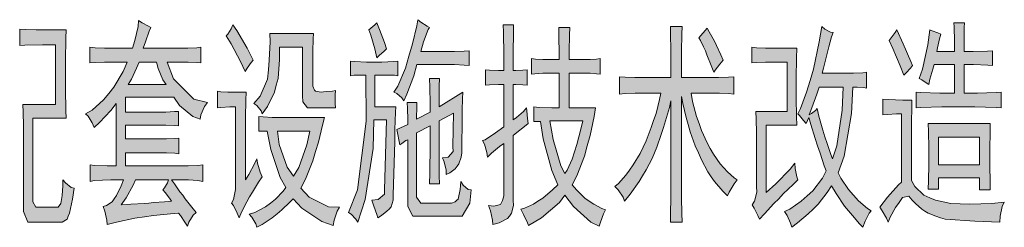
# Model space of a CAD drawing. Header units: millimetres. Extents: x 0 to 829, y 0 to 586.
# Drawn here: x 800.01 to 813.89, y 82.27 to 85.2 of the extents above; entities that cross this region are included whole.
import ezdxf

# ---------------------------------------------------------------- set-up
doc = ezdxf.new("R2010")
doc.units = ezdxf.units.MM

msp = doc.modelspace()

# ---------------------------------------------------------------- hatches: boundary and pattern name
h = msp.add_hatch(color=0)
h.dxf.hatch_style = 2
h.paths.add_polyline_path([(805.786778, 85.09), (805.765611, 85.061778), (805.702111, 84.888917), (805.663306, 84.751333), (806.072528, 84.751333), (806.139556, 84.751333), (806.273611, 84.754861), (806.344167, 84.761917), (806.344167, 84.553778), (806.273611, 84.560833), (806.139556, 84.567889), (806.072528, 84.567889), (805.610389, 84.567889), (805.564528, 84.409139), (805.469278, 84.151611), (805.423417, 84.056361), (805.395194, 84.098694), (805.328167, 84.158667), (805.282306, 84.176306), (805.342278, 84.260972), (805.448111, 84.5185), (805.4975, 84.687833), (805.546889, 84.860694), (805.606861, 85.114694), (805.620972, 85.199361), (805.666833, 85.164083), (805.7515, 85.107639)])
h = msp.add_hatch(color=0)
h.dxf.hatch_style = 2
h.paths.add_polyline_path([(800.011806, 85.065306), (800.1, 85.061778), (800.244639, 85.054722), (800.304611, 85.054722), (800.664444, 85.054722), (800.660917, 84.938306), (800.657389, 84.620806), (800.657389, 84.419722), (800.657389, 84.225694), (800.660917, 83.922306), (800.664444, 83.812944), (800.19525, 83.812944), (800.19525, 82.715806), (800.19525, 82.634667), (800.241111, 82.557056), (800.2905, 82.557056), (800.523333, 82.557056), (800.555083, 82.557056), (800.590361, 82.609972), (800.600944, 82.666417), (800.611528, 82.722861), (800.618583, 82.860444), (800.618583, 82.945111), (800.657389, 82.89925), (800.735, 82.83575), (800.780861, 82.825167), (800.756167, 82.673472), (800.713833, 82.475917), (800.696194, 82.433583), (800.678556, 82.39125), (800.611528, 82.348917), (800.562139, 82.348917), (800.19525, 82.348917), (800.128222, 82.348917), (800.064722, 82.497083), (800.064722, 82.641722), (800.064722, 83.615389), (800.064722, 83.703583), (800.061194, 83.897611), (800.057667, 84.006972), (800.516278, 84.006972), (800.516278, 84.846583), (800.332833, 84.846583), (800.082361, 84.839528), (800.011806, 84.836)])
h = msp.add_hatch(color=0)
h.paths.add_polyline_path([(801.860361, 85.09), (801.835667, 85.037083), (801.78275, 84.888917), (801.751, 84.797194), (802.315444, 84.797194), (802.382472, 84.797194), (802.505944, 84.80425), (802.562389, 84.811306), (802.562389, 84.592583), (802.509472, 84.596111), (802.386, 84.603167), (802.315444, 84.603167), (802.089667, 84.603167), (802.181389, 84.366806), (802.463611, 84.081056), (802.657639, 84.031667), (802.615306, 83.975222), (802.562389, 83.858806), (802.555333, 83.798833), (802.453028, 83.837639), (802.266056, 83.989333), (802.184917, 84.10575), (801.504056, 84.10575), (801.504056, 83.897611), (802.008528, 83.897611), (802.072028, 83.897611), (802.191972, 83.904667), (802.248417, 83.908194), (802.248417, 83.703583), (802.191972, 83.707111), (802.072028, 83.714167), (802.008528, 83.714167), (801.504056, 83.714167), (801.504056, 83.520139), (802.022639, 83.520139), (802.082611, 83.520139), (802.199028, 83.523667), (802.255472, 83.530722), (802.255472, 83.312), (802.199028, 83.319056), (802.082611, 83.322583), (802.022639, 83.322583), (801.504056, 83.322583), (801.504056, 83.142667), (802.3225, 83.142667), (802.386, 83.142667), (802.520056, 83.146194), (802.594139, 83.15325), (802.594139, 82.920417), (802.523583, 82.934528), (802.389528, 82.945111), (802.3225, 82.945111), (802.153167, 82.945111), (802.1955, 82.885139), (802.269583, 82.775778), (802.308389, 82.726389), (802.343667, 82.677), (802.438917, 82.557056), (802.498889, 82.482972), (802.456556, 82.447694), (802.396583, 82.348917), (802.375417, 82.288944), (802.340139, 82.348917), (802.280167, 82.440639), (802.248417, 82.472389), (802.139056, 82.465333), (801.899167, 82.440639), (801.768639, 82.423), (801.634583, 82.405361), (801.377056, 82.348917), (801.246528, 82.313639), (801.239472, 82.373611), (801.21125, 82.500611), (801.190083, 82.567639), (801.235944, 82.58175), (801.317083, 82.634667), (801.345306, 82.677), (801.377056, 82.722861), (801.440556, 82.856917), (801.475833, 82.945111), (801.295917, 82.945111), (801.063083, 82.934528), (801.006639, 82.920417), (801.006639, 83.15325), (801.066611, 83.146194), (801.246528, 83.142667), (801.373528, 83.142667), (801.373528, 84.017556), (801.295917, 83.922306), (801.137167, 83.749444), (801.059556, 83.678889), (801.034861, 83.745917), (800.978417, 83.841167), (800.939611, 83.872917), (801.031333, 83.925833), (801.193611, 84.070472), (801.267694, 84.158667), (801.33825, 84.246861), (801.468778, 84.469111), (801.525222, 84.603167), (801.271222, 84.603167), (801.207722, 84.603167), (801.073667, 84.596111), (800.999583, 84.592583), (800.999583, 84.811306), (801.073667, 84.80425), (801.207722, 84.797194), (801.271222, 84.797194), (801.599306, 84.797194), (801.634583, 84.906556), (801.680444, 85.104111), (801.6875, 85.188778), (801.736889, 85.157028), (801.825083, 85.107639)])
h.paths.add_polyline_path([(801.444083, 82.592333), (801.578139, 82.599389), (801.772167, 82.609972), (801.832139, 82.617028), (801.895639, 82.624083), (802.054389, 82.634667), (802.153167, 82.641722), (802.124944, 82.684056), (802.061444, 82.765194), (802.029694, 82.800472), (802.054389, 82.832222), (802.096722, 82.902778), (802.110833, 82.945111), (801.641639, 82.945111), (801.609889, 82.8675), (801.511111, 82.691111)])
h.paths.add_polyline_path([(802.075556, 84.285667), (802.029694, 84.352694), (801.962667, 84.511444), (801.9415, 84.603167), (801.694556, 84.603167), (801.659278, 84.5185), (801.585194, 84.35975), (801.539333, 84.285667)])
h = msp.add_hatch(color=0)
h.dxf.hatch_style = 2
h.paths.add_polyline_path([(803.017472, 85.128806), (803.073917, 85.047667), (803.218556, 84.797194), (803.303222, 84.627861), (803.271472, 84.596111), (803.215028, 84.5185), (803.186806, 84.469111), (803.123306, 84.610222), (802.992778, 84.860694), (802.922222, 84.970056), (802.943389, 84.99475), (802.992778, 85.072361)])
h = msp.add_hatch(color=0)
h.dxf.hatch_style = 2
h.paths.add_polyline_path([(805.042417, 85.1535), (805.081222, 85.061778), (805.151778, 84.878333), (805.18, 84.786611), (805.14825, 84.754861), (805.077694, 84.694889), (805.042417, 84.663139), (805.017722, 84.786611), (804.961278, 84.980639), (804.933056, 85.054722), (804.961278, 85.079417), (805.017722, 85.128806)])
h = msp.add_hatch(color=0)
h.dxf.hatch_style = 2
h.paths.add_polyline_path([(807.155556, 83.957583), (807.159083, 83.91525), (807.169667, 83.805889), (807.176722, 83.738861), (807.123806, 83.696528), (807.017972, 83.611861), (806.965056, 83.569528), (806.965056, 82.655833), (806.968583, 82.58175), (806.943889, 82.472389), (806.912139, 82.433583), (806.883917, 82.398306), (806.7675, 82.338333), (806.679306, 82.313639), (806.67225, 82.373611), (806.644028, 82.507667), (806.619333, 82.58175), (806.693417, 82.574694), (806.785139, 82.595861), (806.79925, 82.624083), (806.816889, 82.652306), (806.834528, 82.715806), (806.834528, 82.751083), (806.834528, 83.456639), (806.774556, 83.414306), (806.661667, 83.319056), (806.605222, 83.262611), (806.594639, 83.329639), (806.559361, 83.446056), (806.534667, 83.495444), (806.569944, 83.506028), (806.718111, 83.604806), (806.834528, 83.689472), (806.834528, 84.285667), (806.756917, 84.285667), (806.629917, 84.282139), (806.577, 84.275083), (806.577, 84.493806), (806.629917, 84.48675), (806.756917, 84.483222), (806.834528, 84.483222), (806.834528, 84.701944), (806.831, 85.022972), (806.823944, 85.128806), (806.972111, 85.128806), (806.968583, 85.037083), (806.965056, 84.712528), (806.965056, 84.483222), (807.003861, 84.483222), (807.102639, 84.48675), (807.162611, 84.493806), (807.162611, 84.275083), (807.102639, 84.282139), (807.003861, 84.285667), (806.965056, 84.285667), (806.965056, 83.78825), (807.014444, 83.823528), (807.109694, 83.908194)])
h = msp.add_hatch(color=0)
h.paths.add_polyline_path([(807.257861, 83.971694), (807.331944, 83.964639), (807.511861, 83.957583), (807.614167, 83.957583), (807.614167, 84.444417), (807.448361, 84.444417), (807.381333, 84.444417), (807.271972, 84.437361), (807.226111, 84.433833), (807.226111, 84.652556), (807.282556, 84.6455), (807.384861, 84.638444), (807.430722, 84.638444), (807.614167, 84.638444), (807.614167, 84.730167), (807.610639, 84.955944), (807.607111, 85.09), (807.762333, 85.09), (807.758806, 84.980639), (807.755278, 84.754861), (807.755278, 84.638444), (808.009278, 84.638444), (808.051611, 84.638444), (808.139806, 84.6455), (808.192722, 84.652556), (808.192722, 84.433833), (808.139806, 84.437361), (808.051611, 84.444417), (808.009278, 84.444417), (807.755278, 84.444417), (807.755278, 83.957583), (808.125694, 83.957583), (808.108056, 83.837639), (808.051611, 83.569528), (808.009278, 83.421361), (807.970472, 83.276722), (807.864639, 83.001556), (807.797611, 82.874556), (807.857583, 82.800472), (807.977528, 82.684056), (808.0375, 82.641722), (808.101, 82.599389), (808.213889, 82.539417), (808.266806, 82.521778), (808.238583, 82.465333), (808.19625, 82.348917), (808.178611, 82.288944), (808.058667, 82.348917), (807.81525, 82.567639), (807.695306, 82.726389), (807.617694, 82.624083), (807.363694, 82.408889), (807.183778, 82.299528), (807.169667, 82.338333), (807.113222, 82.45475), (807.074417, 82.532361), (807.127333, 82.542944), (807.250806, 82.599389), (807.314306, 82.641722), (807.381333, 82.684056), (807.518917, 82.800472), (807.593, 82.874556), (807.508333, 83.075639), (807.388389, 83.520139), (807.353111, 83.763556), (807.257861, 83.763556)])
h.paths.add_polyline_path([(807.483639, 83.774139), (807.5295, 83.513083), (807.635333, 83.142667), (807.695306, 83.033306), (807.727056, 83.079167), (807.797611, 83.234389), (807.829361, 83.336694), (807.864639, 83.439), (807.921083, 83.657722), (807.945778, 83.774139)])
h = msp.add_hatch(color=0)
h.dxf.hatch_style = 2
h.paths.add_polyline_path([(809.187556, 84.384444), (809.187556, 84.617278), (809.187556, 84.761917), (809.184028, 85.005333), (809.1805, 85.104111), (809.346306, 85.104111), (809.342778, 84.99475), (809.33925, 84.751333), (809.33925, 84.617278), (809.33925, 84.384444), (809.801389, 84.384444), (809.861361, 84.384444), (809.998944, 84.3915), (810.073028, 84.395028), (810.073028, 84.151611), (810.002472, 84.158667), (809.871944, 84.165722), (809.808444, 84.165722), (809.473306, 84.165722), (809.494472, 84.049306), (809.550917, 83.837639), (809.586194, 83.738861), (809.621472, 83.640083), (809.699083, 83.463694), (809.741417, 83.386083), (809.787278, 83.304944), (809.882528, 83.167361), (809.931917, 83.110917), (809.984833, 83.054472), (810.080083, 82.969806), (810.122417, 82.945111), (810.080083, 82.885139), (810.009528, 82.768722), (809.984833, 82.715806), (809.917806, 82.782833), (809.804917, 82.920417), (809.755528, 82.987444), (809.709667, 83.058), (809.617944, 83.227333), (809.575611, 83.322583), (809.52975, 83.421361), (809.459194, 83.618917), (809.430972, 83.721222), (809.40275, 83.82), (809.356889, 84.017556), (809.33925, 84.116333), (809.33925, 82.775778), (809.33925, 82.684056), (809.342778, 82.472389), (809.346306, 82.348917), (809.1805, 82.348917), (809.184028, 82.472389), (809.187556, 82.684056), (809.187556, 82.775778), (809.187556, 84.056361), (809.166389, 83.964639), (809.113472, 83.774139), (809.08525, 83.678889), (809.0535, 83.580111), (808.99, 83.403722), (808.95825, 83.322583), (808.922972, 83.244972), (808.838306, 83.082694), (808.788917, 83.001556), (808.739528, 82.920417), (808.612528, 82.7405), (808.534917, 82.641722), (808.51375, 82.698167), (808.443194, 82.800472), (808.397333, 82.849861), (808.45025, 82.892194), (808.552556, 83.008611), (808.605472, 83.079167), (808.658389, 83.15325), (808.753639, 83.315528), (808.795972, 83.403722), (808.838306, 83.491917), (808.912389, 83.678889), (808.944139, 83.781194), (808.979417, 83.879972), (809.028806, 84.074), (809.046444, 84.165722), (808.739528, 84.165722), (808.683083, 84.165722), (808.541972, 84.158667), (808.464361, 84.151611), (808.464361, 84.395028), (808.541972, 84.3915), (808.679556, 84.384444), (808.732472, 84.384444)])
h = msp.add_hatch(color=0)
h.dxf.hatch_style = 2
h.paths.add_polyline_path([(809.699083, 85.079417), (809.727306, 85.030028), (809.78375, 84.93125), (809.808444, 84.885389), (809.833139, 84.836), (809.893111, 84.705472), (809.924861, 84.627861), (809.879, 84.571417), (809.811972, 84.48675), (809.794333, 84.458528), (809.755528, 84.553778), (809.695556, 84.705472), (809.674389, 84.761917), (809.649694, 84.818361), (809.603833, 84.906556), (809.582667, 84.945361)])
h = msp.add_hatch(color=0)
h.paths.add_polyline_path([(811.547639, 83.043889), (811.582917, 82.966278), (811.692278, 82.807528), (811.762833, 82.726389), (811.833389, 82.648778), (811.956861, 82.539417), (812.009778, 82.507667), (811.981556, 82.475917), (811.925111, 82.363028), (811.893361, 82.274833), (811.843972, 82.324222), (811.745194, 82.440639), (811.692278, 82.507667), (811.635833, 82.574694), (811.519417, 82.751083), (811.452389, 82.860444), (811.392417, 82.765194), (811.261889, 82.599389), (811.194861, 82.532361), (811.124306, 82.465333), (810.972611, 82.338333), (810.891472, 82.274833), (810.873833, 82.331278), (810.824444, 82.440639), (810.789167, 82.497083), (810.86325, 82.532361), (811.022, 82.641722), (811.106667, 82.715806), (811.187806, 82.789889), (811.325389, 82.966278), (811.378306, 83.068583), (811.350083, 83.142667), (811.290111, 83.319056), (811.254833, 83.421361), (811.223083, 83.523667), (811.159583, 83.72475), (811.131361, 83.823528), (811.096083, 83.738861), (811.057278, 83.781194), (811.000833, 83.848222), (810.976139, 83.872917), (811.014944, 83.947), (811.099611, 84.179833), (811.149, 84.342111), (811.198389, 84.504389), (811.279528, 84.885389), (811.314806, 85.104111), (811.357139, 85.065306), (811.438278, 85.022972), (811.473556, 85.019444), (811.452389, 84.955944), (811.413583, 84.818361), (811.395944, 84.744278), (811.374778, 84.666667), (811.3395, 84.5185), (811.321861, 84.444417), (811.685222, 84.444417), (811.762833, 84.444417), (811.893361, 84.451472), (811.94275, 84.458528), (811.94275, 84.236278), (811.907472, 84.243333), (811.812222, 84.250389), (811.75225, 84.250389), (811.731083, 83.879972), (811.628778, 83.276722)])
h.paths.add_polyline_path([(811.138417, 83.858806), (811.170167, 83.879972), (811.226611, 83.922306), (811.247778, 83.947), (811.272472, 83.841167), (811.328917, 83.643611), (811.357139, 83.548361), (811.388889, 83.456639), (811.441806, 83.301417), (811.4665, 83.237917), (811.526472, 83.421361), (811.600556, 83.925833), (811.614667, 84.250389), (811.276, 84.250389), (811.24425, 84.151611), (811.173694, 83.957583)])
h = msp.add_hatch(color=0)
h.dxf.hatch_style = 2
h.paths.add_polyline_path([(812.591861, 84.553778), (812.563639, 84.5185), (812.503667, 84.451472), (812.468389, 84.419722), (812.419, 84.55025), (812.316694, 84.793667), (812.263778, 84.906556), (812.292, 84.945361), (812.348444, 85.019444), (812.373139, 85.054722), (812.461333, 84.860694), (812.570694, 84.610222)])
h = msp.add_hatch(color=0)
h.dxf.hatch_style = 2
h.paths.add_polyline_path([(812.994028, 84.99475), (812.972861, 84.927722), (812.944639, 84.80425), (812.937583, 84.751333), (813.184528, 84.751333), (813.184528, 84.895972), (813.181, 85.097056), (813.177472, 85.1535), (813.325639, 85.1535), (813.322111, 85.09), (813.318583, 84.888917), (813.318583, 84.751333), (813.449111, 84.751333), (813.650194, 84.754861), (813.72075, 84.761917), (813.72075, 84.553778), (813.653722, 84.560833), (813.452639, 84.567889), (813.318583, 84.567889), (813.318583, 84.165722), (813.509083, 84.165722), (813.773667, 84.172778), (813.844222, 84.176306), (813.844222, 83.957583), (813.773667, 83.964639), (813.470278, 83.971694), (813.237444, 83.971694), (813.008139, 83.971694), (812.711806, 83.964639), (812.644778, 83.957583), (812.644778, 84.176306), (812.711806, 84.172778), (812.979917, 84.165722), (813.184528, 84.165722), (813.184528, 84.567889), (812.898778, 84.567889), (812.877611, 84.500861), (812.838806, 84.35975), (812.821167, 84.285667), (812.785889, 84.310361), (812.722389, 84.352694), (812.687111, 84.370333), (812.732972, 84.504389), (812.807056, 84.846583), (812.835278, 85.054722), (812.870556, 85.040611), (812.951694, 85.012389)])
h = msp.add_hatch(color=0)
h.dxf.hatch_style = 2
h.paths.add_polyline_path([(804.128722, 83.957583), (804.065222, 83.957583), (804.001722, 84.04225), (803.998194, 84.126917), (803.998194, 84.811306), (803.673639, 84.811306), (803.673639, 84.638444), (803.652472, 84.370333), (803.627778, 84.275083), (803.603083, 84.176306), (803.504306, 83.975222), (803.426694, 83.872917), (803.412583, 83.91525), (803.352611, 83.989333), (803.310278, 84.017556), (803.402, 84.123389), (803.504306, 84.35975), (803.518417, 84.493806), (803.529, 84.627861), (803.539583, 84.885389), (803.536056, 85.005333), (804.149889, 85.005333), (804.146361, 84.93125), (804.142833, 84.751333), (804.142833, 84.638444), (804.142833, 84.310361), (804.142833, 84.260972), (804.164, 84.204528), (804.181639, 84.193944), (804.202806, 84.186889), (804.25925, 84.179833), (804.294528, 84.183361), (804.333333, 84.186889), (804.418, 84.193944), (804.463861, 84.201), (804.456806, 84.141028), (804.456806, 84.017556), (804.463861, 83.957583)])
h = msp.add_hatch(color=0)
h.dxf.hatch_style = 2
h.paths.add_polyline_path([(810.962028, 84.797194), (810.9585, 84.659611), (810.954972, 84.377389), (810.954972, 84.236278), (810.954972, 84.098694), (810.9585, 83.837639), (810.962028, 83.714167), (810.531639, 83.714167), (810.531639, 82.765194), (810.665694, 82.885139), (810.866778, 83.093278), (810.933806, 83.177944), (810.940861, 83.103861), (810.962028, 82.987444), (810.976139, 82.945111), (810.909111, 82.878083), (810.771528, 82.744028), (810.708028, 82.677), (810.641, 82.609972), (810.506944, 82.465333), (810.436389, 82.387722), (810.415222, 82.440639), (810.362306, 82.542944), (810.334083, 82.592333), (810.365833, 82.641722), (810.397583, 82.768722), (810.394056, 82.849861), (810.394056, 83.520139), (810.394056, 83.604806), (810.390528, 83.798833), (810.387, 83.908194), (810.824444, 83.908194), (810.824444, 84.603167), (810.584556, 84.603167), (810.521056, 84.603167), (810.394056, 84.596111), (810.327028, 84.592583), (810.327028, 84.811306), (810.394056, 84.80425), (810.521056, 84.797194), (810.584556, 84.797194)])
h = msp.add_hatch(color=0)
h.dxf.hatch_style = 2
h.paths.add_polyline_path([(805.342278, 84.409139), (805.292889, 84.416194), (805.197639, 84.419722), (805.151778, 84.419722), (805.014194, 84.419722), (805.014194, 83.971694), (805.314056, 83.971694), (805.307, 83.897611), (805.299944, 83.654194), (805.296417, 83.481333), (805.27525, 82.726389), (805.27525, 82.659361), (805.247028, 82.564111), (805.218806, 82.532361), (805.187056, 82.500611), (805.109444, 82.440639), (805.056528, 82.408889), (805.045944, 82.45475), (805.003611, 82.574694), (804.975389, 82.655833), (805.063583, 82.666417), (805.151778, 82.7405), (805.151778, 82.800472), (805.18, 83.78825), (805.003611, 83.78825), (804.993028, 83.386083), (804.880139, 82.666417), (804.777833, 82.348917), (804.749611, 82.39125), (804.682583, 82.458278), (804.647306, 82.482972), (804.774306, 82.800472), (804.89425, 83.770611), (804.887194, 84.419722), (804.83075, 84.419722), (804.724917, 84.416194), (804.675528, 84.409139), (804.675528, 84.617278), (804.7355, 84.610222), (804.897778, 84.603167), (805.003611, 84.603167), (805.1165, 84.603167), (805.282306, 84.610222), (805.342278, 84.617278)])
h = msp.add_hatch(color=0)
h.dxf.hatch_style = 2
h.paths.add_polyline_path([(805.479861, 83.72475), (805.479861, 83.791778), (805.476333, 83.947), (805.472806, 84.031667), (805.610389, 84.031667), (805.606861, 83.950528), (805.603333, 83.837639), (805.603333, 83.798833), (805.793833, 83.897611), (805.793833, 84.014028), (805.790306, 84.250389), (805.786778, 84.370333), (805.927889, 84.370333), (805.924361, 84.260972), (805.920833, 84.059889), (805.920833, 83.971694), (806.255972, 84.176306), (806.252444, 84.084583), (806.248917, 83.925833), (806.248917, 83.858806), (806.241861, 83.322583), (806.234806, 83.262611), (806.199528, 83.167361), (806.174833, 83.135611), (806.150139, 83.100333), (806.072528, 83.043889), (806.023139, 83.019194), (806.023139, 83.079167), (805.994917, 83.195583), (805.970222, 83.252028), (806.047833, 83.262611), (806.121917, 83.34375), (806.114861, 83.410778), (806.125444, 83.8835), (805.920833, 83.774139), (805.920833, 83.446056), (805.924361, 83.001556), (805.927889, 82.885139), (805.786778, 82.885139), (805.790306, 83.033306), (805.793833, 83.439), (805.793833, 83.703583), (805.603333, 83.604806), (805.603333, 82.775778), (805.603333, 82.698167), (805.666833, 82.617028), (805.730333, 82.617028), (806.065472, 82.617028), (806.097222, 82.617028), (806.150139, 82.634667), (806.171306, 82.655833), (806.192472, 82.673472), (806.217167, 82.807528), (806.22775, 82.920417), (806.2595, 82.8675), (806.333583, 82.807528), (806.372389, 82.800472), (806.35475, 82.617028), (806.248917, 82.433583), (806.160722, 82.433583), (805.628028, 82.433583), (805.553944, 82.433583), (805.479861, 82.567639), (805.479861, 82.701694), (805.479861, 83.506028), (805.455167, 83.495444), (805.398722, 83.456639), (805.3705, 83.435472), (805.328167, 83.654194)])
h = msp.add_hatch(color=0)
h.dxf.hatch_style = 2
h.paths.add_polyline_path([(803.200917, 84.176306), (803.197389, 84.066944), (803.193861, 83.823528), (803.193861, 83.689472), (803.193861, 82.945111), (803.239722, 83.019194), (803.320861, 83.167361), (803.352611, 83.237917), (803.363194, 83.177944), (803.402, 83.050944), (803.426694, 82.983917), (803.377306, 82.909833), (803.292639, 82.768722), (803.250306, 82.701694), (803.2115, 82.634667), (803.137417, 82.490028), (803.105667, 82.408889), (803.077444, 82.475917), (803.024528, 82.58175), (802.996306, 82.617028), (803.024528, 82.666417), (803.05275, 82.807528), (803.05275, 82.89925), (803.05275, 83.971694), (802.975139, 83.971694), (802.848139, 83.964639), (802.79875, 83.957583), (802.79875, 84.190417), (802.844611, 84.183361), (802.943389, 84.176306), (802.996306, 84.176306)])
h = msp.add_hatch(color=0)
h.dxf.hatch_style = 2
h.paths.add_polyline_path([(812.13325, 82.557056), (812.242611, 82.698167), (812.394306, 82.874556), (812.440167, 82.909833), (812.440167, 83.872917), (812.369611, 83.872917), (812.239083, 83.865861), (812.175583, 83.858806), (812.175583, 84.081056), (812.249667, 84.074), (812.454278, 84.066944), (812.584806, 84.066944), (812.581278, 83.950528), (812.57775, 83.770611), (812.57775, 83.703583), (812.57775, 82.934528), (812.627139, 82.849861), (812.754139, 82.726389), (812.835278, 82.691111), (812.916417, 82.655833), (813.131611, 82.609972), (813.265667, 82.606444), (813.399722, 82.599389), (813.710167, 82.609972), (813.886556, 82.631139), (813.858333, 82.567639), (813.826583, 82.430056), (813.823056, 82.348917), (813.470278, 82.363028), (813.054, 82.39125), (812.986972, 82.408889), (812.923472, 82.430056), (812.814111, 82.475917), (812.76825, 82.500611), (812.725917, 82.528833), (812.634194, 82.609972), (812.588333, 82.659361), (812.542472, 82.712278), (812.45075, 82.694639), (812.404889, 82.624083), (812.3555, 82.553528), (812.277889, 82.415944), (812.249667, 82.348917), (812.224972, 82.405361), (812.165, 82.507667)])
h = msp.add_hatch(color=0)
h.paths.add_polyline_path([(803.380833, 83.837639), (803.440806, 83.830583), (803.571333, 83.823528), (803.645417, 83.823528), (804.305111, 83.823528), (804.280417, 83.714167), (804.220444, 83.474278), (804.181639, 83.34375), (804.142833, 83.213222), (804.040528, 82.952167), (803.9735, 82.825167), (804.089917, 82.698167), (804.361556, 82.564111), (804.516778, 82.557056), (804.485028, 82.500611), (804.442694, 82.373611), (804.428583, 82.299528), (804.269833, 82.355972), (803.987611, 82.542944), (803.864139, 82.677), (803.818278, 82.631139), (803.705389, 82.521778), (803.638361, 82.465333), (803.571333, 82.408889), (803.430222, 82.313639), (803.352611, 82.274833), (803.3385, 82.324222), (803.282056, 82.415944), (803.24325, 82.458278), (803.324389, 82.482972), (803.476083, 82.564111), (803.546639, 82.617028), (803.617194, 82.673472), (803.726556, 82.782833), (803.761833, 82.83575), (803.680694, 82.976861), (803.550167, 83.371972), (803.500778, 83.6295), (803.380833, 83.6295)])
h.paths.add_polyline_path([(803.871194, 82.9945), (803.945278, 83.117972), (804.058167, 83.435472), (804.1005, 83.6295), (803.645417, 83.6295), (803.670111, 83.439), (803.783, 83.1215)])
h = msp.add_hatch(color=0)
h.paths.add_polyline_path([(813.689, 83.738861), (813.685472, 83.615389), (813.681944, 83.379028), (813.681944, 83.262611), (813.681944, 83.146194), (813.685472, 82.916889), (813.689, 82.800472), (813.537306, 82.800472), (813.537306, 82.969806), (812.95875, 82.969806), (812.95875, 82.811056), (812.814111, 82.811056), (812.817639, 82.927472), (812.821167, 83.160306), (812.821167, 83.276722), (812.821167, 83.389611), (812.817639, 83.622444), (812.814111, 83.738861)])
h.paths.add_polyline_path([(813.537306, 83.15325), (813.537306, 83.544833), (812.95875, 83.544833), (812.95875, 83.15325)])

# ---------------------------------------------------------------- linework, layer by layer
at = {"color": 0, "lineweight": 0}
for points in [[(805.786778, 85.09), (805.765611, 85.061778), (805.702111, 84.888917), (805.663306, 84.751333), (806.072528, 84.751333), (806.139556, 84.751333), (806.273611, 84.754861), (806.344167, 84.761917), (806.344167, 84.553778), (806.273611, 84.560833), (806.139556, 84.567889), (806.072528, 84.567889), (805.610389, 84.567889), (805.564528, 84.409139), (805.469278, 84.151611), (805.423417, 84.056361), (805.395194, 84.098694), (805.328167, 84.158667), (805.282306, 84.176306), (805.342278, 84.260972), (805.448111, 84.5185), (805.4975, 84.687833), (805.546889, 84.860694), (805.606861, 85.114694), (805.620972, 85.199361), (805.666833, 85.164083), (805.7515, 85.107639)], [(800.011806, 85.065306), (800.1, 85.061778), (800.244639, 85.054722), (800.304611, 85.054722), (800.664444, 85.054722), (800.660917, 84.938306), (800.657389, 84.620806), (800.657389, 84.419722), (800.657389, 84.225694), (800.660917, 83.922306), (800.664444, 83.812944), (800.19525, 83.812944), (800.19525, 82.715806), (800.19525, 82.634667), (800.241111, 82.557056), (800.2905, 82.557056), (800.523333, 82.557056), (800.555083, 82.557056), (800.590361, 82.609972), (800.600944, 82.666417), (800.611528, 82.722861), (800.618583, 82.860444), (800.618583, 82.945111), (800.657389, 82.89925), (800.735, 82.83575), (800.780861, 82.825167), (800.756167, 82.673472), (800.713833, 82.475917), (800.696194, 82.433583), (800.678556, 82.39125), (800.611528, 82.348917), (800.562139, 82.348917), (800.19525, 82.348917), (800.128222, 82.348917), (800.064722, 82.497083), (800.064722, 82.641722), (800.064722, 83.615389), (800.064722, 83.703583), (800.061194, 83.897611), (800.057667, 84.006972), (800.516278, 84.006972), (800.516278, 84.846583), (800.332833, 84.846583), (800.082361, 84.839528), (800.011806, 84.836)], [(801.860361, 85.09), (801.835667, 85.037083), (801.78275, 84.888917), (801.751, 84.797194), (802.315444, 84.797194), (802.382472, 84.797194), (802.505944, 84.80425), (802.562389, 84.811306), (802.562389, 84.592583), (802.509472, 84.596111), (802.386, 84.603167), (802.315444, 84.603167), (802.089667, 84.603167), (802.181389, 84.366806), (802.463611, 84.081056), (802.657639, 84.031667), (802.615306, 83.975222), (802.562389, 83.858806), (802.555333, 83.798833), (802.453028, 83.837639), (802.266056, 83.989333), (802.184917, 84.10575), (801.504056, 84.10575), (801.504056, 83.897611), (802.008528, 83.897611), (802.072028, 83.897611), (802.191972, 83.904667), (802.248417, 83.908194), (802.248417, 83.703583), (802.191972, 83.707111), (802.072028, 83.714167), (802.008528, 83.714167), (801.504056, 83.714167), (801.504056, 83.520139), (802.022639, 83.520139), (802.082611, 83.520139), (802.199028, 83.523667), (802.255472, 83.530722), (802.255472, 83.312), (802.199028, 83.319056), (802.082611, 83.322583), (802.022639, 83.322583), (801.504056, 83.322583), (801.504056, 83.142667), (802.3225, 83.142667), (802.386, 83.142667), (802.520056, 83.146194), (802.594139, 83.15325), (802.594139, 82.920417), (802.523583, 82.934528), (802.389528, 82.945111), (802.3225, 82.945111), (802.153167, 82.945111), (802.1955, 82.885139), (802.269583, 82.775778), (802.308389, 82.726389), (802.343667, 82.677), (802.438917, 82.557056), (802.498889, 82.482972), (802.456556, 82.447694), (802.396583, 82.348917), (802.375417, 82.288944), (802.340139, 82.348917), (802.280167, 82.440639), (802.248417, 82.472389), (802.139056, 82.465333), (801.899167, 82.440639), (801.768639, 82.423), (801.634583, 82.405361), (801.377056, 82.348917), (801.246528, 82.313639), (801.239472, 82.373611), (801.21125, 82.500611), (801.190083, 82.567639), (801.235944, 82.58175), (801.317083, 82.634667), (801.345306, 82.677), (801.377056, 82.722861), (801.440556, 82.856917), (801.475833, 82.945111), (801.295917, 82.945111), (801.063083, 82.934528), (801.006639, 82.920417), (801.006639, 83.15325), (801.066611, 83.146194), (801.246528, 83.142667), (801.373528, 83.142667), (801.373528, 84.017556), (801.295917, 83.922306), (801.137167, 83.749444), (801.059556, 83.678889), (801.034861, 83.745917), (800.978417, 83.841167), (800.939611, 83.872917), (801.031333, 83.925833), (801.193611, 84.070472), (801.267694, 84.158667), (801.33825, 84.246861), (801.468778, 84.469111), (801.525222, 84.603167), (801.271222, 84.603167), (801.207722, 84.603167), (801.073667, 84.596111), (800.999583, 84.592583), (800.999583, 84.811306), (801.073667, 84.80425), (801.207722, 84.797194), (801.271222, 84.797194), (801.599306, 84.797194), (801.634583, 84.906556), (801.680444, 85.104111), (801.6875, 85.188778), (801.736889, 85.157028), (801.825083, 85.107639)], [(803.017472, 85.128806), (803.073917, 85.047667), (803.218556, 84.797194), (803.303222, 84.627861), (803.271472, 84.596111), (803.215028, 84.5185), (803.186806, 84.469111), (803.123306, 84.610222), (802.992778, 84.860694), (802.922222, 84.970056), (802.943389, 84.99475), (802.992778, 85.072361)], [(805.042417, 85.1535), (805.081222, 85.061778), (805.151778, 84.878333), (805.18, 84.786611), (805.14825, 84.754861), (805.077694, 84.694889), (805.042417, 84.663139), (805.017722, 84.786611), (804.961278, 84.980639), (804.933056, 85.054722), (804.961278, 85.079417), (805.017722, 85.128806)], [(807.155556, 83.957583), (807.159083, 83.91525), (807.169667, 83.805889), (807.176722, 83.738861), (807.123806, 83.696528), (807.017972, 83.611861), (806.965056, 83.569528), (806.965056, 82.655833), (806.968583, 82.58175), (806.943889, 82.472389), (806.912139, 82.433583), (806.883917, 82.398306), (806.7675, 82.338333), (806.679306, 82.313639), (806.67225, 82.373611), (806.644028, 82.507667), (806.619333, 82.58175), (806.693417, 82.574694), (806.785139, 82.595861), (806.79925, 82.624083), (806.816889, 82.652306), (806.834528, 82.715806), (806.834528, 82.751083), (806.834528, 83.456639), (806.774556, 83.414306), (806.661667, 83.319056), (806.605222, 83.262611), (806.594639, 83.329639), (806.559361, 83.446056), (806.534667, 83.495444), (806.569944, 83.506028), (806.718111, 83.604806), (806.834528, 83.689472), (806.834528, 84.285667), (806.756917, 84.285667), (806.629917, 84.282139), (806.577, 84.275083), (806.577, 84.493806), (806.629917, 84.48675), (806.756917, 84.483222), (806.834528, 84.483222), (806.834528, 84.701944), (806.831, 85.022972), (806.823944, 85.128806), (806.972111, 85.128806), (806.968583, 85.037083), (806.965056, 84.712528), (806.965056, 84.483222), (807.003861, 84.483222), (807.102639, 84.48675), (807.162611, 84.493806), (807.162611, 84.275083), (807.102639, 84.282139), (807.003861, 84.285667), (806.965056, 84.285667), (806.965056, 83.78825), (807.014444, 83.823528), (807.109694, 83.908194)], [(807.257861, 83.971694), (807.331944, 83.964639), (807.511861, 83.957583), (807.614167, 83.957583), (807.614167, 84.444417), (807.448361, 84.444417), (807.381333, 84.444417), (807.271972, 84.437361), (807.226111, 84.433833), (807.226111, 84.652556), (807.282556, 84.6455), (807.384861, 84.638444), (807.430722, 84.638444), (807.614167, 84.638444), (807.614167, 84.730167), (807.610639, 84.955944), (807.607111, 85.09), (807.762333, 85.09), (807.758806, 84.980639), (807.755278, 84.754861), (807.755278, 84.638444), (808.009278, 84.638444), (808.051611, 84.638444), (808.139806, 84.6455), (808.192722, 84.652556), (808.192722, 84.433833), (808.139806, 84.437361), (808.051611, 84.444417), (808.009278, 84.444417), (807.755278, 84.444417), (807.755278, 83.957583), (808.125694, 83.957583), (808.108056, 83.837639), (808.051611, 83.569528), (808.009278, 83.421361), (807.970472, 83.276722), (807.864639, 83.001556), (807.797611, 82.874556), (807.857583, 82.800472), (807.977528, 82.684056), (808.0375, 82.641722), (808.101, 82.599389), (808.213889, 82.539417), (808.266806, 82.521778), (808.238583, 82.465333), (808.19625, 82.348917), (808.178611, 82.288944), (808.058667, 82.348917), (807.81525, 82.567639), (807.695306, 82.726389), (807.617694, 82.624083), (807.363694, 82.408889), (807.183778, 82.299528), (807.169667, 82.338333), (807.113222, 82.45475), (807.074417, 82.532361), (807.127333, 82.542944), (807.250806, 82.599389), (807.314306, 82.641722), (807.381333, 82.684056), (807.518917, 82.800472), (807.593, 82.874556), (807.508333, 83.075639), (807.388389, 83.520139), (807.353111, 83.763556), (807.257861, 83.763556)], [(809.187556, 84.384444), (809.187556, 84.617278), (809.187556, 84.761917), (809.184028, 85.005333), (809.1805, 85.104111), (809.346306, 85.104111), (809.342778, 84.99475), (809.33925, 84.751333), (809.33925, 84.617278), (809.33925, 84.384444), (809.801389, 84.384444), (809.861361, 84.384444), (809.998944, 84.3915), (810.073028, 84.395028), (810.073028, 84.151611), (810.002472, 84.158667), (809.871944, 84.165722), (809.808444, 84.165722), (809.473306, 84.165722), (809.494472, 84.049306), (809.550917, 83.837639), (809.586194, 83.738861), (809.621472, 83.640083), (809.699083, 83.463694), (809.741417, 83.386083), (809.787278, 83.304944), (809.882528, 83.167361), (809.931917, 83.110917), (809.984833, 83.054472), (810.080083, 82.969806), (810.122417, 82.945111), (810.080083, 82.885139), (810.009528, 82.768722), (809.984833, 82.715806), (809.917806, 82.782833), (809.804917, 82.920417), (809.755528, 82.987444), (809.709667, 83.058), (809.617944, 83.227333), (809.575611, 83.322583), (809.52975, 83.421361), (809.459194, 83.618917), (809.430972, 83.721222), (809.40275, 83.82), (809.356889, 84.017556), (809.33925, 84.116333), (809.33925, 82.775778), (809.33925, 82.684056), (809.342778, 82.472389), (809.346306, 82.348917), (809.1805, 82.348917), (809.184028, 82.472389), (809.187556, 82.684056), (809.187556, 82.775778), (809.187556, 84.056361), (809.166389, 83.964639), (809.113472, 83.774139), (809.08525, 83.678889), (809.0535, 83.580111), (808.99, 83.403722), (808.95825, 83.322583), (808.922972, 83.244972), (808.838306, 83.082694), (808.788917, 83.001556), (808.739528, 82.920417), (808.612528, 82.7405), (808.534917, 82.641722), (808.51375, 82.698167), (808.443194, 82.800472), (808.397333, 82.849861), (808.45025, 82.892194), (808.552556, 83.008611), (808.605472, 83.079167), (808.658389, 83.15325), (808.753639, 83.315528), (808.795972, 83.403722), (808.838306, 83.491917), (808.912389, 83.678889), (808.944139, 83.781194), (808.979417, 83.879972), (809.028806, 84.074), (809.046444, 84.165722), (808.739528, 84.165722), (808.683083, 84.165722), (808.541972, 84.158667), (808.464361, 84.151611), (808.464361, 84.395028), (808.541972, 84.3915), (808.679556, 84.384444), (808.732472, 84.384444)], [(809.699083, 85.079417), (809.727306, 85.030028), (809.78375, 84.93125), (809.808444, 84.885389), (809.833139, 84.836), (809.893111, 84.705472), (809.924861, 84.627861), (809.879, 84.571417), (809.811972, 84.48675), (809.794333, 84.458528), (809.755528, 84.553778), (809.695556, 84.705472), (809.674389, 84.761917), (809.649694, 84.818361), (809.603833, 84.906556), (809.582667, 84.945361)], [(811.547639, 83.043889), (811.582917, 82.966278), (811.692278, 82.807528), (811.762833, 82.726389), (811.833389, 82.648778), (811.956861, 82.539417), (812.009778, 82.507667), (811.981556, 82.475917), (811.925111, 82.363028), (811.893361, 82.274833), (811.843972, 82.324222), (811.745194, 82.440639), (811.692278, 82.507667), (811.635833, 82.574694), (811.519417, 82.751083), (811.452389, 82.860444), (811.392417, 82.765194), (811.261889, 82.599389), (811.194861, 82.532361), (811.124306, 82.465333), (810.972611, 82.338333), (810.891472, 82.274833), (810.873833, 82.331278), (810.824444, 82.440639), (810.789167, 82.497083), (810.86325, 82.532361), (811.022, 82.641722), (811.106667, 82.715806), (811.187806, 82.789889), (811.325389, 82.966278), (811.378306, 83.068583), (811.350083, 83.142667), (811.290111, 83.319056), (811.254833, 83.421361), (811.223083, 83.523667), (811.159583, 83.72475), (811.131361, 83.823528), (811.096083, 83.738861), (811.057278, 83.781194), (811.000833, 83.848222), (810.976139, 83.872917), (811.014944, 83.947), (811.099611, 84.179833), (811.149, 84.342111), (811.198389, 84.504389), (811.279528, 84.885389), (811.314806, 85.104111), (811.357139, 85.065306), (811.438278, 85.022972), (811.473556, 85.019444), (811.452389, 84.955944), (811.413583, 84.818361), (811.395944, 84.744278), (811.374778, 84.666667), (811.3395, 84.5185), (811.321861, 84.444417), (811.685222, 84.444417), (811.762833, 84.444417), (811.893361, 84.451472), (811.94275, 84.458528), (811.94275, 84.236278), (811.907472, 84.243333), (811.812222, 84.250389), (811.75225, 84.250389), (811.731083, 83.879972), (811.628778, 83.276722)], [(812.591861, 84.553778), (812.563639, 84.5185), (812.503667, 84.451472), (812.468389, 84.419722), (812.419, 84.55025), (812.316694, 84.793667), (812.263778, 84.906556), (812.292, 84.945361), (812.348444, 85.019444), (812.373139, 85.054722), (812.461333, 84.860694), (812.570694, 84.610222)], [(812.994028, 84.99475), (812.972861, 84.927722), (812.944639, 84.80425), (812.937583, 84.751333), (813.184528, 84.751333), (813.184528, 84.895972), (813.181, 85.097056), (813.177472, 85.1535), (813.325639, 85.1535), (813.322111, 85.09), (813.318583, 84.888917), (813.318583, 84.751333), (813.449111, 84.751333), (813.650194, 84.754861), (813.72075, 84.761917), (813.72075, 84.553778), (813.653722, 84.560833), (813.452639, 84.567889), (813.318583, 84.567889), (813.318583, 84.165722), (813.509083, 84.165722), (813.773667, 84.172778), (813.844222, 84.176306), (813.844222, 83.957583), (813.773667, 83.964639), (813.470278, 83.971694), (813.237444, 83.971694), (813.008139, 83.971694), (812.711806, 83.964639), (812.644778, 83.957583), (812.644778, 84.176306), (812.711806, 84.172778), (812.979917, 84.165722), (813.184528, 84.165722), (813.184528, 84.567889), (812.898778, 84.567889), (812.877611, 84.500861), (812.838806, 84.35975), (812.821167, 84.285667), (812.785889, 84.310361), (812.722389, 84.352694), (812.687111, 84.370333), (812.732972, 84.504389), (812.807056, 84.846583), (812.835278, 85.054722), (812.870556, 85.040611), (812.951694, 85.012389)], [(804.128722, 83.957583), (804.065222, 83.957583), (804.001722, 84.04225), (803.998194, 84.126917), (803.998194, 84.811306), (803.673639, 84.811306), (803.673639, 84.638444), (803.652472, 84.370333), (803.627778, 84.275083), (803.603083, 84.176306), (803.504306, 83.975222), (803.426694, 83.872917), (803.412583, 83.91525), (803.352611, 83.989333), (803.310278, 84.017556), (803.402, 84.123389), (803.504306, 84.35975), (803.518417, 84.493806), (803.529, 84.627861), (803.539583, 84.885389), (803.536056, 85.005333), (804.149889, 85.005333), (804.146361, 84.93125), (804.142833, 84.751333), (804.142833, 84.638444), (804.142833, 84.310361), (804.142833, 84.260972), (804.164, 84.204528), (804.181639, 84.193944), (804.202806, 84.186889), (804.25925, 84.179833), (804.294528, 84.183361), (804.333333, 84.186889), (804.418, 84.193944), (804.463861, 84.201), (804.456806, 84.141028), (804.456806, 84.017556), (804.463861, 83.957583)], [(810.962028, 84.797194), (810.9585, 84.659611), (810.954972, 84.377389), (810.954972, 84.236278), (810.954972, 84.098694), (810.9585, 83.837639), (810.962028, 83.714167), (810.531639, 83.714167), (810.531639, 82.765194), (810.665694, 82.885139), (810.866778, 83.093278), (810.933806, 83.177944), (810.940861, 83.103861), (810.962028, 82.987444), (810.976139, 82.945111), (810.909111, 82.878083), (810.771528, 82.744028), (810.708028, 82.677), (810.641, 82.609972), (810.506944, 82.465333), (810.436389, 82.387722), (810.415222, 82.440639), (810.362306, 82.542944), (810.334083, 82.592333), (810.365833, 82.641722), (810.397583, 82.768722), (810.394056, 82.849861), (810.394056, 83.520139), (810.394056, 83.604806), (810.390528, 83.798833), (810.387, 83.908194), (810.824444, 83.908194), (810.824444, 84.603167), (810.584556, 84.603167), (810.521056, 84.603167), (810.394056, 84.596111), (810.327028, 84.592583), (810.327028, 84.811306), (810.394056, 84.80425), (810.521056, 84.797194), (810.584556, 84.797194)], [(802.075556, 84.285667), (802.029694, 84.352694), (801.962667, 84.511444), (801.9415, 84.603167), (801.694556, 84.603167), (801.659278, 84.5185), (801.585194, 84.35975), (801.539333, 84.285667)], [(805.342278, 84.409139), (805.292889, 84.416194), (805.197639, 84.419722), (805.151778, 84.419722), (805.014194, 84.419722), (805.014194, 83.971694), (805.314056, 83.971694), (805.307, 83.897611), (805.299944, 83.654194), (805.296417, 83.481333), (805.27525, 82.726389), (805.27525, 82.659361), (805.247028, 82.564111), (805.218806, 82.532361), (805.187056, 82.500611), (805.109444, 82.440639), (805.056528, 82.408889), (805.045944, 82.45475), (805.003611, 82.574694), (804.975389, 82.655833), (805.063583, 82.666417), (805.151778, 82.7405), (805.151778, 82.800472), (805.18, 83.78825), (805.003611, 83.78825), (804.993028, 83.386083), (804.880139, 82.666417), (804.777833, 82.348917), (804.749611, 82.39125), (804.682583, 82.458278), (804.647306, 82.482972), (804.774306, 82.800472), (804.89425, 83.770611), (804.887194, 84.419722), (804.83075, 84.419722), (804.724917, 84.416194), (804.675528, 84.409139), (804.675528, 84.617278), (804.7355, 84.610222), (804.897778, 84.603167), (805.003611, 84.603167), (805.1165, 84.603167), (805.282306, 84.610222), (805.342278, 84.617278)], [(805.479861, 83.72475), (805.479861, 83.791778), (805.476333, 83.947), (805.472806, 84.031667), (805.610389, 84.031667), (805.606861, 83.950528), (805.603333, 83.837639), (805.603333, 83.798833), (805.793833, 83.897611), (805.793833, 84.014028), (805.790306, 84.250389), (805.786778, 84.370333), (805.927889, 84.370333), (805.924361, 84.260972), (805.920833, 84.059889), (805.920833, 83.971694), (806.255972, 84.176306), (806.252444, 84.084583), (806.248917, 83.925833), (806.248917, 83.858806), (806.241861, 83.322583), (806.234806, 83.262611), (806.199528, 83.167361), (806.174833, 83.135611), (806.150139, 83.100333), (806.072528, 83.043889), (806.023139, 83.019194), (806.023139, 83.079167), (805.994917, 83.195583), (805.970222, 83.252028), (806.047833, 83.262611), (806.121917, 83.34375), (806.114861, 83.410778), (806.125444, 83.8835), (805.920833, 83.774139), (805.920833, 83.446056), (805.924361, 83.001556), (805.927889, 82.885139), (805.786778, 82.885139), (805.790306, 83.033306), (805.793833, 83.439), (805.793833, 83.703583), (805.603333, 83.604806), (805.603333, 82.775778), (805.603333, 82.698167), (805.666833, 82.617028), (805.730333, 82.617028), (806.065472, 82.617028), (806.097222, 82.617028), (806.150139, 82.634667), (806.171306, 82.655833), (806.192472, 82.673472), (806.217167, 82.807528), (806.22775, 82.920417), (806.2595, 82.8675), (806.333583, 82.807528), (806.372389, 82.800472), (806.35475, 82.617028), (806.248917, 82.433583), (806.160722, 82.433583), (805.628028, 82.433583), (805.553944, 82.433583), (805.479861, 82.567639), (805.479861, 82.701694), (805.479861, 83.506028), (805.455167, 83.495444), (805.398722, 83.456639), (805.3705, 83.435472), (805.328167, 83.654194)], [(811.138417, 83.858806), (811.170167, 83.879972), (811.226611, 83.922306), (811.247778, 83.947), (811.272472, 83.841167), (811.328917, 83.643611), (811.357139, 83.548361), (811.388889, 83.456639), (811.441806, 83.301417), (811.4665, 83.237917), (811.526472, 83.421361), (811.600556, 83.925833), (811.614667, 84.250389), (811.276, 84.250389), (811.24425, 84.151611), (811.173694, 83.957583)], [(803.200917, 84.176306), (803.197389, 84.066944), (803.193861, 83.823528), (803.193861, 83.689472), (803.193861, 82.945111), (803.239722, 83.019194), (803.320861, 83.167361), (803.352611, 83.237917), (803.363194, 83.177944), (803.402, 83.050944), (803.426694, 82.983917), (803.377306, 82.909833), (803.292639, 82.768722), (803.250306, 82.701694), (803.2115, 82.634667), (803.137417, 82.490028), (803.105667, 82.408889), (803.077444, 82.475917), (803.024528, 82.58175), (802.996306, 82.617028), (803.024528, 82.666417), (803.05275, 82.807528), (803.05275, 82.89925), (803.05275, 83.971694), (802.975139, 83.971694), (802.848139, 83.964639), (802.79875, 83.957583), (802.79875, 84.190417), (802.844611, 84.183361), (802.943389, 84.176306), (802.996306, 84.176306)], [(812.13325, 82.557056), (812.242611, 82.698167), (812.394306, 82.874556), (812.440167, 82.909833), (812.440167, 83.872917), (812.369611, 83.872917), (812.239083, 83.865861), (812.175583, 83.858806), (812.175583, 84.081056), (812.249667, 84.074), (812.454278, 84.066944), (812.584806, 84.066944), (812.581278, 83.950528), (812.57775, 83.770611), (812.57775, 83.703583), (812.57775, 82.934528), (812.627139, 82.849861), (812.754139, 82.726389), (812.835278, 82.691111), (812.916417, 82.655833), (813.131611, 82.609972), (813.265667, 82.606444), (813.399722, 82.599389), (813.710167, 82.609972), (813.886556, 82.631139), (813.858333, 82.567639), (813.826583, 82.430056), (813.823056, 82.348917), (813.470278, 82.363028), (813.054, 82.39125), (812.986972, 82.408889), (812.923472, 82.430056), (812.814111, 82.475917), (812.76825, 82.500611), (812.725917, 82.528833), (812.634194, 82.609972), (812.588333, 82.659361), (812.542472, 82.712278), (812.45075, 82.694639), (812.404889, 82.624083), (812.3555, 82.553528), (812.277889, 82.415944), (812.249667, 82.348917), (812.224972, 82.405361), (812.165, 82.507667)], [(803.380833, 83.837639), (803.440806, 83.830583), (803.571333, 83.823528), (803.645417, 83.823528), (804.305111, 83.823528), (804.280417, 83.714167), (804.220444, 83.474278), (804.181639, 83.34375), (804.142833, 83.213222), (804.040528, 82.952167), (803.9735, 82.825167), (804.089917, 82.698167), (804.361556, 82.564111), (804.516778, 82.557056), (804.485028, 82.500611), (804.442694, 82.373611), (804.428583, 82.299528), (804.269833, 82.355972), (803.987611, 82.542944), (803.864139, 82.677), (803.818278, 82.631139), (803.705389, 82.521778), (803.638361, 82.465333), (803.571333, 82.408889), (803.430222, 82.313639), (803.352611, 82.274833), (803.3385, 82.324222), (803.282056, 82.415944), (803.24325, 82.458278), (803.324389, 82.482972), (803.476083, 82.564111), (803.546639, 82.617028), (803.617194, 82.673472), (803.726556, 82.782833), (803.761833, 82.83575), (803.680694, 82.976861), (803.550167, 83.371972), (803.500778, 83.6295), (803.380833, 83.6295)], [(807.483639, 83.774139), (807.5295, 83.513083), (807.635333, 83.142667), (807.695306, 83.033306), (807.727056, 83.079167), (807.797611, 83.234389), (807.829361, 83.336694), (807.864639, 83.439), (807.921083, 83.657722), (807.945778, 83.774139)], [(813.689, 83.738861), (813.685472, 83.615389), (813.681944, 83.379028), (813.681944, 83.262611), (813.681944, 83.146194), (813.685472, 82.916889), (813.689, 82.800472), (813.537306, 82.800472), (813.537306, 82.969806), (812.95875, 82.969806), (812.95875, 82.811056), (812.814111, 82.811056), (812.817639, 82.927472), (812.821167, 83.160306), (812.821167, 83.276722), (812.821167, 83.389611), (812.817639, 83.622444), (812.814111, 83.738861)], [(803.871194, 82.9945), (803.945278, 83.117972), (804.058167, 83.435472), (804.1005, 83.6295), (803.645417, 83.6295), (803.670111, 83.439), (803.783, 83.1215)], [(813.537306, 83.15325), (813.537306, 83.544833), (812.95875, 83.544833), (812.95875, 83.15325)], [(801.444083, 82.592333), (801.578139, 82.599389), (801.772167, 82.609972), (801.832139, 82.617028), (801.895639, 82.624083), (802.054389, 82.634667), (802.153167, 82.641722), (802.124944, 82.684056), (802.061444, 82.765194), (802.029694, 82.800472), (802.054389, 82.832222), (802.096722, 82.902778), (802.110833, 82.945111), (801.641639, 82.945111), (801.609889, 82.8675), (801.511111, 82.691111)]]:
    msp.add_lwpolyline(points, close=True, dxfattribs=at)

doc.saveas('drawing.dxf')
